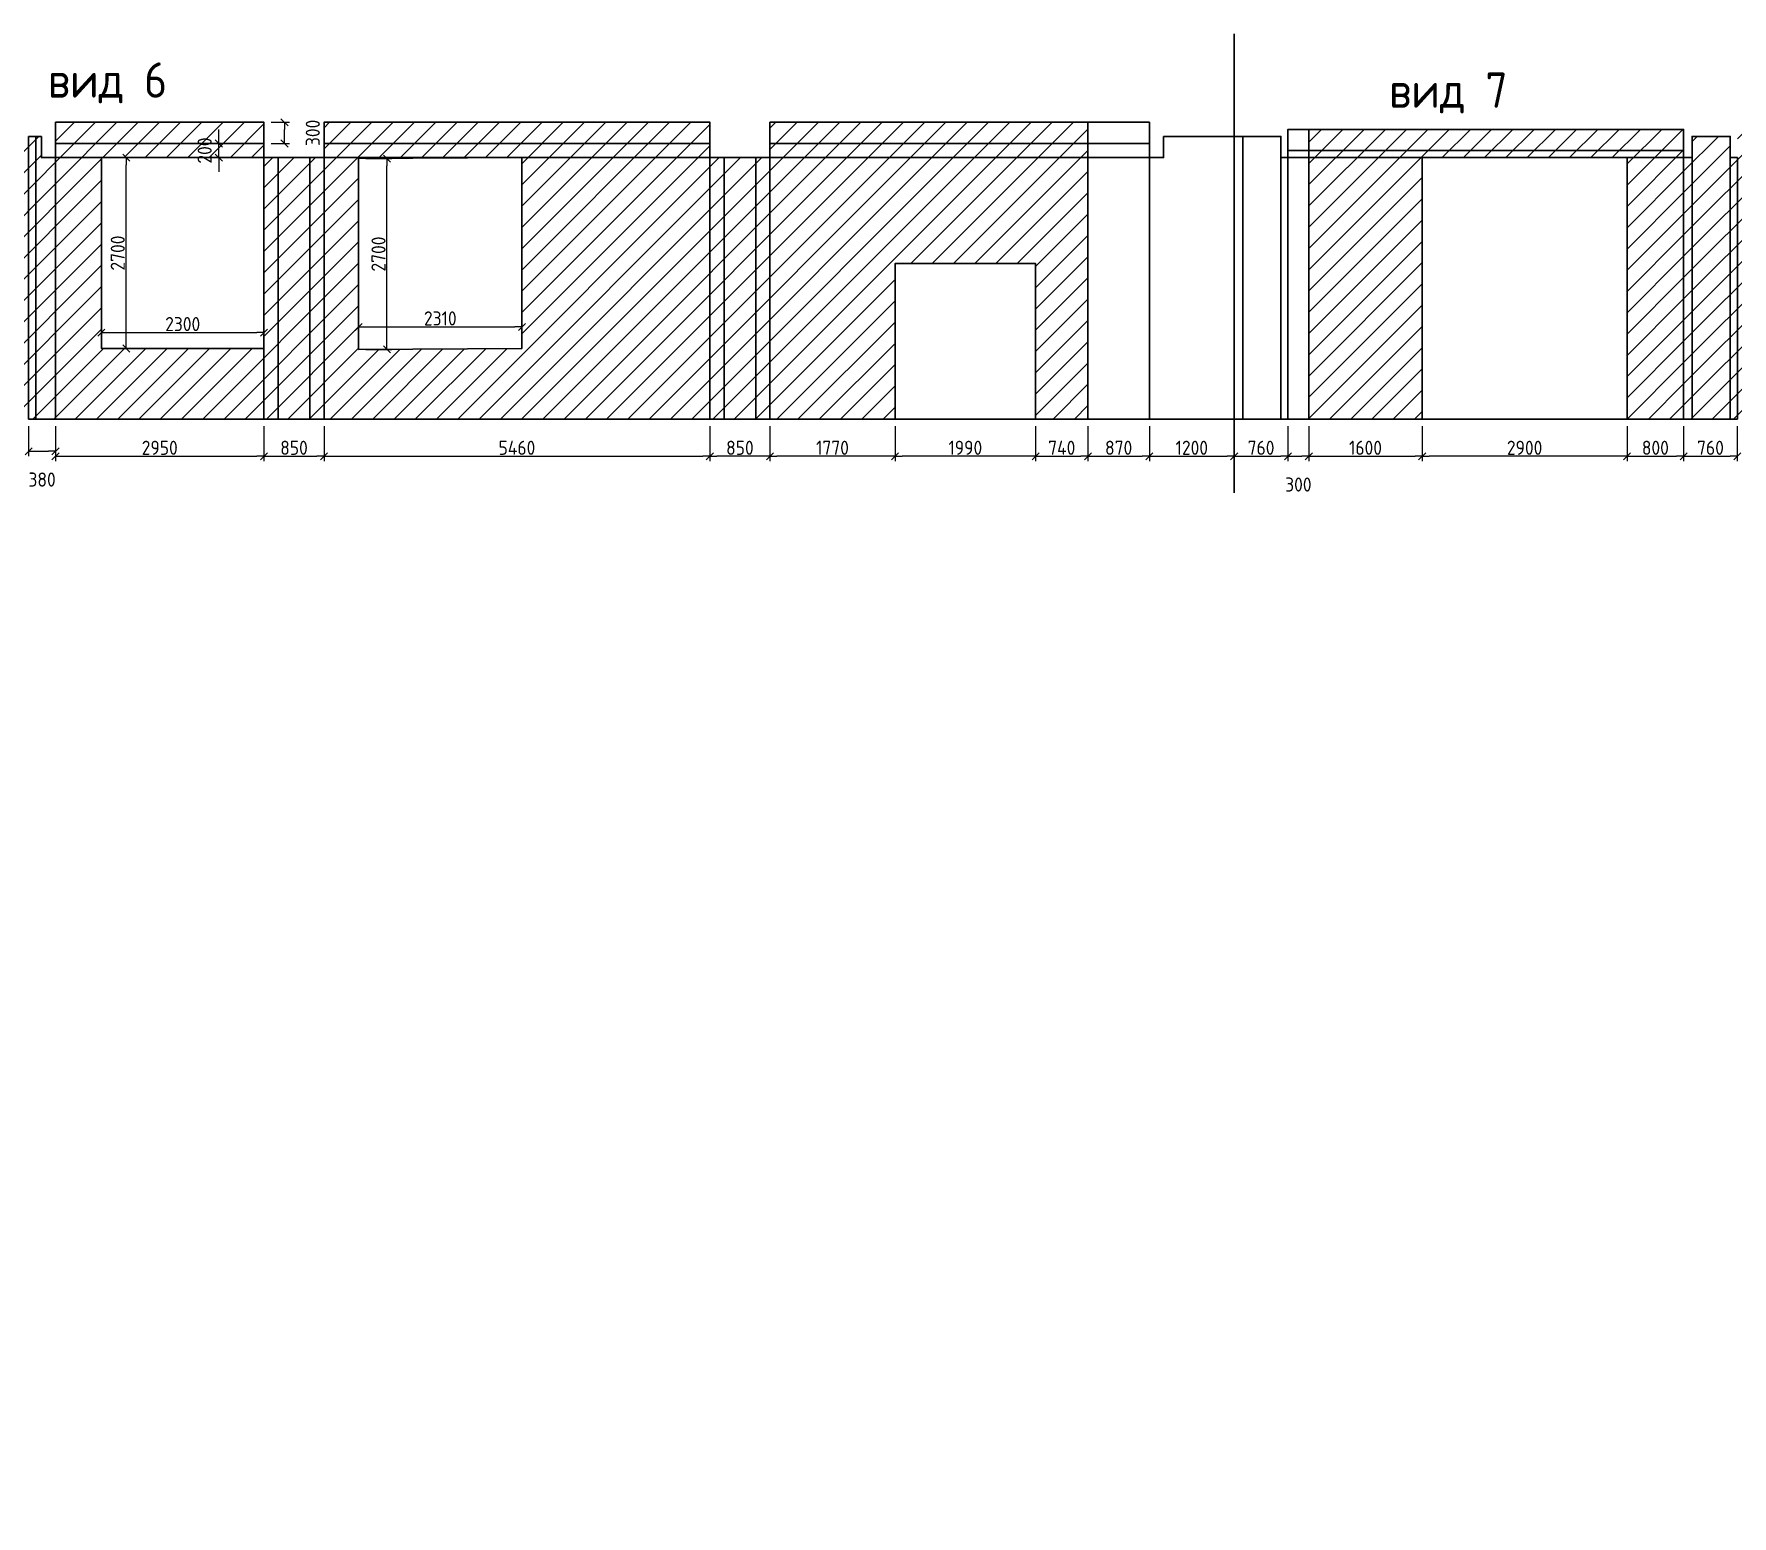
# Model space of a CAD drawing. Header units: millimetres. Extents: x -24360 to 609566, y -391049 to 148426.
# Drawn here: x 327814 to 351844, y -267373 to -246406 of the extents above; entities that cross this region are included whole.
import ezdxf

# ---------------------------------------------------------------- set-up
doc = ezdxf.new("R2010")
doc.units = ezdxf.units.MM
doc.layers.get('Defpoints').update_dxf_attribs({"color": 140})
for name, color, linetype, lineweight in [('осново', 7, 'Continuous', 30), ('Уголки', 1, 'Continuous', 30), ('Штриховка', 7, 'Continuous', 30)]:
    doc.layers.add(name, color=color, linetype=linetype, lineweight=lineweight)
doc.styles.add('СПДС', font='isocpeur.ttf', dxfattribs={"width": 0.9})
doc.dimstyles.new('Размера А3', dxfattribs={"dimtxt": 200, "dimasz": 100, "dimexe": 70, "dimexo": 100, "dimgap": 20, "dimtad": 1, "dimdec": 0, "dimrnd": 10, "dimzin": 0, "dimdsep": 46, "dimtxsty": 'СПДС', "dimblk": 'ARROWHEAD_6', "dimcen": 1, "dimclrd": 256, "dimclre": 256, "dimclrt": 256, "dimazin": 0, "dimtfac": 1, "dimtdec": 0, "dimtmove": 2, "dimatfit": 3, "dimfxl": 1, "dimtolj": 1, "dimtzin": 0, "dimarcsym": 0})

# ---------------------------------------------------------------- blocks, each defined once
blk = doc.blocks.new('ARROWHEAD_6')
at = {"color": 0, "linetype": 'Continuous'}
for p, q in [((0, 0), (-1, 0)), ((-0.5, -0.5), (0.5, 0.5))]:
    blk.add_line(p, q, dxfattribs=at)
blk = doc.blocks.new('*D851')
at = {"lineweight": -2, "transparency": 16777216}
for p, q in [((327739, -251955), (327739, -252380)), ((328119, -251955), (328119, -252380)), ((327839, -252310), (328019, -252310))]:
    blk.add_line(p, q, dxfattribs=at)
at = {"layer": 'Defpoints', "color": 0, "lineweight": 15, "transparency": 16777216}
for p in [(327739, -251855), (328119, -251855), (328119, -252310)]:
    blk.add_point(p, dxfattribs=at)
at = {"lineweight": -2, "transparency": 16777216, "xscale": 100, "yscale": 100, "zscale": 100, "rotation": 180}
blk.add_blockref('ARROWHEAD_6', (327739, -252310), dxfattribs=at)
at = {"lineweight": -2, "transparency": 16777216, "xscale": 100, "yscale": 100, "zscale": 100}
blk.add_blockref('ARROWHEAD_6', (328119, -252310), dxfattribs=at)
at = {"transparency": 16777216, "insert": (327929, -252710), "char_height": 200, "attachment_point": 5, "style": 'СПДС'}
blk.add_mtext('\\A1;380', dxfattribs=at)
blk = doc.blocks.new('*D852')
at = {"lineweight": -2, "transparency": 16777216}
for p, q in [((328119, -251955), (328119, -252450)), ((331069, -251955), (331069, -252450)), ((328219, -252380), (330969, -252380))]:
    blk.add_line(p, q, dxfattribs=at)
at = {"layer": 'Defpoints', "color": 0, "lineweight": 15, "transparency": 16777216}
for p in [(328119, -251855), (331069, -251855), (331069, -252380)]:
    blk.add_point(p, dxfattribs=at)
at = {"lineweight": -2, "transparency": 16777216, "xscale": 100, "yscale": 100, "zscale": 100, "rotation": 180}
blk.add_blockref('ARROWHEAD_6', (328119, -252380), dxfattribs=at)
at = {"lineweight": -2, "transparency": 16777216, "xscale": 100, "yscale": 100, "zscale": 100}
blk.add_blockref('ARROWHEAD_6', (331069, -252380), dxfattribs=at)
at = {"transparency": 16777216, "insert": (329594, -252260), "char_height": 200, "attachment_point": 5, "style": 'СПДС'}
blk.add_mtext('\\A1;2950', dxfattribs=at)
blk = doc.blocks.new('*D853')
at = {"lineweight": -2, "transparency": 16777216}
for p, q in [((328769, -250755), (328769, -250560)), ((328869, -250630), (330969, -250630)), ((331069, -250755), (331069, -250560))]:
    blk.add_line(p, q, dxfattribs=at)
at = {"layer": 'Defpoints', "color": 0, "lineweight": 15, "transparency": 16777216}
for p in [(331069, -250630), (328769, -250855), (331069, -250855)]:
    blk.add_point(p, dxfattribs=at)
at = {"lineweight": -2, "transparency": 16777216, "xscale": 100, "yscale": 100, "zscale": 100, "rotation": 180}
blk.add_blockref('ARROWHEAD_6', (328769, -250630), dxfattribs=at)
at = {"lineweight": -2, "transparency": 16777216, "xscale": 100, "yscale": 100, "zscale": 100}
blk.add_blockref('ARROWHEAD_6', (331069, -250630), dxfattribs=at)
at = {"transparency": 16777216, "insert": (329919, -250510), "char_height": 200, "attachment_point": 5, "style": 'СПДС'}
blk.add_mtext('\\A1;2300', dxfattribs=at)
blk = doc.blocks.new('*D854')
at = {"lineweight": -2, "transparency": 16777216}
for p, q in [((328869, -248155), (329190, -248155)), ((329120, -250755), (329120, -248255)), ((328869, -250855), (329190, -250855))]:
    blk.add_line(p, q, dxfattribs=at)
at = {"layer": 'Defpoints', "color": 0, "lineweight": 15, "transparency": 16777216}
for p in [(328769, -248155), (329120, -248155), (328769, -250855)]:
    blk.add_point(p, dxfattribs=at)
at = {"lineweight": -2, "transparency": 16777216, "xscale": 100, "yscale": 100, "zscale": 100}
for p, rotation in [((329120, -248155), 90), ((329120, -250855), 270)]:
    blk.add_blockref('ARROWHEAD_6', p, dxfattribs=dict(at, rotation=rotation))
at = {"transparency": 16777216, "insert": (329000, -249505), "char_height": 200, "attachment_point": 5, "rotation": 90, "style": 'СПДС'}
blk.add_mtext('\\A1;2700', dxfattribs=at)
blk = doc.blocks.new('*D855')
at = {"lineweight": -2, "transparency": 16777216}
for p, q in [((331169, -247655), (331430, -247655)), ((331169, -247955), (331430, -247955)), ((331360, -247855), (331360, -247755))]:
    blk.add_line(p, q, dxfattribs=at)
at = {"layer": 'Defpoints', "color": 0, "lineweight": 15, "transparency": 16777216}
for p in [(331069, -247655), (331360, -247655), (331069, -247955)]:
    blk.add_point(p, dxfattribs=at)
at = {"lineweight": -2, "transparency": 16777216, "xscale": 100, "yscale": 100, "zscale": 100}
for p, rotation in [((331360, -247655), 90), ((331360, -247955), 270)]:
    blk.add_blockref('ARROWHEAD_6', p, dxfattribs=dict(at, rotation=rotation))
at = {"transparency": 16777216, "insert": (331760, -247805), "char_height": 200, "attachment_point": 5, "rotation": 90, "style": 'СПДС'}
blk.add_mtext('\\A1;300', dxfattribs=at)
blk = doc.blocks.new('*D856')
at = {"lineweight": -2, "transparency": 16777216}
for p, q in [((330969, -247955), (330360, -247955)), ((330430, -247855), (330430, -247755)), ((330430, -248155), (330430, -247955)), ((330969, -248155), (330360, -248155)), ((330430, -248255), (330430, -248355))]:
    blk.add_line(p, q, dxfattribs=at)
at = {"layer": 'Defpoints', "color": 0, "lineweight": 15, "transparency": 16777216}
for p in [(330430, -247955), (331069, -247955), (331069, -248155)]:
    blk.add_point(p, dxfattribs=at)
at = {"lineweight": -2, "transparency": 16777216, "xscale": 100, "yscale": 100, "zscale": 100}
for p, rotation in [((330430, -247955), 270), ((330430, -248155), 90)]:
    blk.add_blockref('ARROWHEAD_6', p, dxfattribs=dict(at, rotation=rotation))
at = {"transparency": 16777216, "insert": (330230, -248055), "char_height": 200, "attachment_point": 5, "rotation": 90, "style": 'СПДС'}
blk.add_mtext('\\A1;200', dxfattribs=at)
blk = doc.blocks.new('*D857')
at = {"lineweight": -2, "transparency": 16777216}
for p, q in [((332409, -250769), (332409, -250480)), ((332509, -250550), (334619, -250550)), ((334719, -250755), (334719, -250480))]:
    blk.add_line(p, q, dxfattribs=at)
at = {"layer": 'Defpoints', "color": 0, "lineweight": 15, "transparency": 16777216}
for p in [(334719, -250550), (332409, -250869), (334719, -250855)]:
    blk.add_point(p, dxfattribs=at)
at = {"lineweight": -2, "transparency": 16777216, "xscale": 100, "yscale": 100, "zscale": 100, "rotation": 180}
blk.add_blockref('ARROWHEAD_6', (332409, -250550), dxfattribs=at)
at = {"lineweight": -2, "transparency": 16777216, "xscale": 100, "yscale": 100, "zscale": 100}
blk.add_blockref('ARROWHEAD_6', (334719, -250550), dxfattribs=at)
at = {"transparency": 16777216, "insert": (333564, -250430), "char_height": 200, "attachment_point": 5, "style": 'СПДС'}
blk.add_mtext('\\A1;2310', dxfattribs=at)
blk = doc.blocks.new('*D858')
at = {"lineweight": -2, "transparency": 16777216}
for p, q in [((332509, -248169), (332880, -248169)), ((332810, -250769), (332810, -248269)), ((332509, -250869), (332880, -250869))]:
    blk.add_line(p, q, dxfattribs=at)
at = {"layer": 'Defpoints', "color": 0, "lineweight": 15, "transparency": 16777216}
for p in [(332409, -248169), (332810, -248169), (332409, -250869)]:
    blk.add_point(p, dxfattribs=at)
at = {"lineweight": -2, "transparency": 16777216, "xscale": 100, "yscale": 100, "zscale": 100}
for p, rotation in [((332810, -248169), 90), ((332810, -250869), 270)]:
    blk.add_blockref('ARROWHEAD_6', p, dxfattribs=dict(at, rotation=rotation))
at = {"transparency": 16777216, "insert": (332690, -249519), "char_height": 200, "attachment_point": 5, "rotation": 90, "style": 'СПДС'}
blk.add_mtext('\\A1;2700', dxfattribs=at)
blk = doc.blocks.new('*D859')
at = {"lineweight": -2, "transparency": 16777216}
for p, q in [((331069, -251955), (331069, -252450)), ((331919, -251955), (331919, -252450)), ((331169, -252380), (331819, -252380))]:
    blk.add_line(p, q, dxfattribs=at)
at = {"layer": 'Defpoints', "color": 0, "lineweight": 15, "transparency": 16777216}
for p in [(331069, -251855), (331919, -251855), (331919, -252380)]:
    blk.add_point(p, dxfattribs=at)
at = {"lineweight": -2, "transparency": 16777216, "xscale": 100, "yscale": 100, "zscale": 100, "rotation": 180}
blk.add_blockref('ARROWHEAD_6', (331069, -252380), dxfattribs=at)
at = {"lineweight": -2, "transparency": 16777216, "xscale": 100, "yscale": 100, "zscale": 100}
blk.add_blockref('ARROWHEAD_6', (331919, -252380), dxfattribs=at)
at = {"transparency": 16777216, "insert": (331494, -252260), "char_height": 200, "attachment_point": 5, "style": 'СПДС'}
blk.add_mtext('\\A1;850', dxfattribs=at)
blk = doc.blocks.new('*D860')
at = {"lineweight": -2, "transparency": 16777216}
for p, q in [((331919, -251955), (331919, -252450)), ((337379, -251955), (337379, -252450)), ((332019, -252380), (337279, -252380))]:
    blk.add_line(p, q, dxfattribs=at)
at = {"layer": 'Defpoints', "color": 0, "lineweight": 15, "transparency": 16777216}
for p in [(331919, -251855), (337379, -251855), (337379, -252380)]:
    blk.add_point(p, dxfattribs=at)
at = {"lineweight": -2, "transparency": 16777216, "xscale": 100, "yscale": 100, "zscale": 100, "rotation": 180}
blk.add_blockref('ARROWHEAD_6', (331919, -252380), dxfattribs=at)
at = {"lineweight": -2, "transparency": 16777216, "xscale": 100, "yscale": 100, "zscale": 100}
blk.add_blockref('ARROWHEAD_6', (337379, -252380), dxfattribs=at)
at = {"transparency": 16777216, "insert": (334649, -252260), "char_height": 200, "attachment_point": 5, "style": 'СПДС'}
blk.add_mtext('\\A1;5460', dxfattribs=at)
blk = doc.blocks.new('*D861')
at = {"lineweight": -2, "transparency": 16777216}
for p, q in [((337379, -251955), (337379, -252450)), ((338229, -251955), (338229, -252450)), ((338129, -252380), (337479, -252380))]:
    blk.add_line(p, q, dxfattribs=at)
at = {"layer": 'Defpoints', "color": 0, "lineweight": 15, "transparency": 16777216}
for p in [(337379, -251855), (338229, -251855), (337379, -252380)]:
    blk.add_point(p, dxfattribs=at)
at = {"lineweight": -2, "transparency": 16777216, "xscale": 100, "yscale": 100, "zscale": 100, "rotation": 180}
blk.add_blockref('ARROWHEAD_6', (337379, -252380), dxfattribs=at)
at = {"lineweight": -2, "transparency": 16777216, "xscale": 100, "yscale": 100, "zscale": 100}
blk.add_blockref('ARROWHEAD_6', (338229, -252380), dxfattribs=at)
at = {"transparency": 16777216, "insert": (337804, -252260), "char_height": 200, "attachment_point": 5, "style": 'СПДС'}
blk.add_mtext('\\A1;850', dxfattribs=at)
blk = doc.blocks.new('*D862')
at = {"lineweight": -2, "transparency": 16777216}
for p, q in [((338229, -251955), (338229, -252450)), ((339999, -251955), (339999, -252450)), ((339899, -252380), (338329, -252380))]:
    blk.add_line(p, q, dxfattribs=at)
at = {"layer": 'Defpoints', "color": 0, "lineweight": 15, "transparency": 16777216}
for p in [(338229, -251855), (339999, -251855), (338229, -252380)]:
    blk.add_point(p, dxfattribs=at)
at = {"lineweight": -2, "transparency": 16777216, "xscale": 100, "yscale": 100, "zscale": 100, "rotation": 180}
blk.add_blockref('ARROWHEAD_6', (338229, -252380), dxfattribs=at)
at = {"lineweight": -2, "transparency": 16777216, "xscale": 100, "yscale": 100, "zscale": 100}
blk.add_blockref('ARROWHEAD_6', (339999, -252380), dxfattribs=at)
at = {"transparency": 16777216, "insert": (339114, -252260), "char_height": 200, "attachment_point": 5, "style": 'СПДС'}
blk.add_mtext('\\A1;1770', dxfattribs=at)
blk = doc.blocks.new('*D863')
at = {"lineweight": -2, "transparency": 16777216}
for p, q in [((339999, -251955), (339999, -252450)), ((341989, -251955), (341989, -252450)), ((341889, -252380), (340099, -252380))]:
    blk.add_line(p, q, dxfattribs=at)
at = {"layer": 'Defpoints', "color": 0, "lineweight": 15, "transparency": 16777216}
for p in [(339999, -251855), (341989, -251855), (339999, -252380)]:
    blk.add_point(p, dxfattribs=at)
at = {"lineweight": -2, "transparency": 16777216, "xscale": 100, "yscale": 100, "zscale": 100, "rotation": 180}
blk.add_blockref('ARROWHEAD_6', (339999, -252380), dxfattribs=at)
at = {"lineweight": -2, "transparency": 16777216, "xscale": 100, "yscale": 100, "zscale": 100}
blk.add_blockref('ARROWHEAD_6', (341989, -252380), dxfattribs=at)
at = {"transparency": 16777216, "insert": (340994, -252260), "char_height": 200, "attachment_point": 5, "style": 'СПДС'}
blk.add_mtext('\\A1;1990', dxfattribs=at)
blk = doc.blocks.new('*D864')
at = {"lineweight": -2, "transparency": 16777216}
for p, q in [((341989, -251955), (341989, -252450)), ((342729, -251955), (342729, -252450)), ((342089, -252380), (342629, -252380))]:
    blk.add_line(p, q, dxfattribs=at)
at = {"layer": 'Defpoints', "color": 0, "lineweight": 15, "transparency": 16777216}
for p in [(341989, -251855), (342729, -251855), (342729, -252380)]:
    blk.add_point(p, dxfattribs=at)
at = {"lineweight": -2, "transparency": 16777216, "xscale": 100, "yscale": 100, "zscale": 100, "rotation": 180}
blk.add_blockref('ARROWHEAD_6', (341989, -252380), dxfattribs=at)
at = {"lineweight": -2, "transparency": 16777216, "xscale": 100, "yscale": 100, "zscale": 100}
blk.add_blockref('ARROWHEAD_6', (342729, -252380), dxfattribs=at)
at = {"transparency": 16777216, "insert": (342359, -252260), "char_height": 200, "attachment_point": 5, "style": 'СПДС'}
blk.add_mtext('\\A1;740', dxfattribs=at)
blk = doc.blocks.new('*D865')
at = {"lineweight": -2, "transparency": 16777216}
for p, q in [((342729, -251955), (342729, -252450)), ((343599, -251955), (343599, -252450)), ((342829, -252380), (343499, -252380))]:
    blk.add_line(p, q, dxfattribs=at)
at = {"layer": 'Defpoints', "color": 0, "lineweight": 15, "transparency": 16777216}
for p in [(342729, -251855), (343599, -251855), (343599, -252380)]:
    blk.add_point(p, dxfattribs=at)
at = {"lineweight": -2, "transparency": 16777216, "xscale": 100, "yscale": 100, "zscale": 100, "rotation": 180}
blk.add_blockref('ARROWHEAD_6', (342729, -252380), dxfattribs=at)
at = {"lineweight": -2, "transparency": 16777216, "xscale": 100, "yscale": 100, "zscale": 100}
blk.add_blockref('ARROWHEAD_6', (343599, -252380), dxfattribs=at)
at = {"transparency": 16777216, "insert": (343164, -252260), "char_height": 200, "attachment_point": 5, "style": 'СПДС'}
blk.add_mtext('\\A1;870', dxfattribs=at)
blk = doc.blocks.new('*D866')
at = {"lineweight": -2, "transparency": 16777216}
for p, q in [((343599, -251955), (343599, -252450)), ((344799, -251955), (344799, -252450)), ((343699, -252380), (344699, -252380))]:
    blk.add_line(p, q, dxfattribs=at)
at = {"layer": 'Defpoints', "color": 0, "lineweight": 15, "transparency": 16777216}
for p in [(343599, -251855), (344799, -251855), (344799, -252380)]:
    blk.add_point(p, dxfattribs=at)
at = {"lineweight": -2, "transparency": 16777216, "xscale": 100, "yscale": 100, "zscale": 100, "rotation": 180}
blk.add_blockref('ARROWHEAD_6', (343599, -252380), dxfattribs=at)
at = {"lineweight": -2, "transparency": 16777216, "xscale": 100, "yscale": 100, "zscale": 100}
blk.add_blockref('ARROWHEAD_6', (344799, -252380), dxfattribs=at)
at = {"transparency": 16777216, "insert": (344199, -252260), "char_height": 200, "attachment_point": 5, "style": 'СПДС'}
blk.add_mtext('\\A1;1200', dxfattribs=at)
blk = doc.blocks.new('*D867')
at = {"lineweight": -2, "transparency": 16777216}
for p, q in [((344799, -251955), (344799, -252450)), ((345559, -251955), (345559, -252450)), ((344899, -252380), (345459, -252380))]:
    blk.add_line(p, q, dxfattribs=at)
at = {"layer": 'Defpoints', "color": 0, "lineweight": 15, "transparency": 16777216}
for p in [(344799, -251855), (345559, -251855), (345559, -252380)]:
    blk.add_point(p, dxfattribs=at)
at = {"lineweight": -2, "transparency": 16777216, "xscale": 100, "yscale": 100, "zscale": 100, "rotation": 180}
blk.add_blockref('ARROWHEAD_6', (344799, -252380), dxfattribs=at)
at = {"lineweight": -2, "transparency": 16777216, "xscale": 100, "yscale": 100, "zscale": 100}
blk.add_blockref('ARROWHEAD_6', (345559, -252380), dxfattribs=at)
at = {"transparency": 16777216, "insert": (345179, -252260), "char_height": 200, "attachment_point": 5, "style": 'СПДС'}
blk.add_mtext('\\A1;760', dxfattribs=at)
blk = doc.blocks.new('*D868')
at = {"lineweight": -2, "transparency": 16777216}
for p, q in [((345559, -251955), (345559, -252450)), ((345855, -251955), (345855, -252450)), ((345659, -252380), (345755, -252380))]:
    blk.add_line(p, q, dxfattribs=at)
at = {"layer": 'Defpoints', "color": 0, "lineweight": 15, "transparency": 16777216}
for p in [(345559, -251855), (345855, -251855), (345855, -252380)]:
    blk.add_point(p, dxfattribs=at)
at = {"lineweight": -2, "transparency": 16777216, "xscale": 100, "yscale": 100, "zscale": 100, "rotation": 180}
blk.add_blockref('ARROWHEAD_6', (345559, -252380), dxfattribs=at)
at = {"lineweight": -2, "transparency": 16777216, "xscale": 100, "yscale": 100, "zscale": 100}
blk.add_blockref('ARROWHEAD_6', (345855, -252380), dxfattribs=at)
at = {"transparency": 16777216, "insert": (345707, -252780), "char_height": 200, "attachment_point": 5, "style": 'СПДС'}
blk.add_mtext('\\A1;300', dxfattribs=at)
blk = doc.blocks.new('*D869')
at = {"lineweight": -2, "transparency": 16777216}
for p, q in [((345855, -251955), (345855, -252450)), ((347459, -251955), (347459, -252450)), ((345955, -252380), (347359, -252380))]:
    blk.add_line(p, q, dxfattribs=at)
at = {"layer": 'Defpoints', "color": 0, "lineweight": 15, "transparency": 16777216}
for p in [(345855, -251855), (347459, -251855), (347459, -252380)]:
    blk.add_point(p, dxfattribs=at)
at = {"lineweight": -2, "transparency": 16777216, "xscale": 100, "yscale": 100, "zscale": 100, "rotation": 180}
blk.add_blockref('ARROWHEAD_6', (345855, -252380), dxfattribs=at)
at = {"lineweight": -2, "transparency": 16777216, "xscale": 100, "yscale": 100, "zscale": 100}
blk.add_blockref('ARROWHEAD_6', (347459, -252380), dxfattribs=at)
at = {"transparency": 16777216, "insert": (346657, -252260), "char_height": 200, "attachment_point": 5, "style": 'СПДС'}
blk.add_mtext('\\A1;1600', dxfattribs=at)
blk = doc.blocks.new('*D870')
at = {"lineweight": -2, "transparency": 16777216}
for p, q in [((347459, -251955), (347459, -252450)), ((350359, -251955), (350359, -252450)), ((350259, -252380), (347559, -252380))]:
    blk.add_line(p, q, dxfattribs=at)
at = {"layer": 'Defpoints', "color": 0, "lineweight": 15, "transparency": 16777216}
for p in [(347459, -251855), (350359, -251855), (347459, -252380)]:
    blk.add_point(p, dxfattribs=at)
at = {"lineweight": -2, "transparency": 16777216, "xscale": 100, "yscale": 100, "zscale": 100, "rotation": 180}
blk.add_blockref('ARROWHEAD_6', (347459, -252380), dxfattribs=at)
at = {"lineweight": -2, "transparency": 16777216, "xscale": 100, "yscale": 100, "zscale": 100}
blk.add_blockref('ARROWHEAD_6', (350359, -252380), dxfattribs=at)
at = {"transparency": 16777216, "insert": (348909, -252260), "char_height": 200, "attachment_point": 5, "style": 'СПДС'}
blk.add_mtext('\\A1;2900', dxfattribs=at)
blk = doc.blocks.new('*D871')
at = {"lineweight": -2, "transparency": 16777216}
for p, q in [((350359, -251955), (350359, -252450)), ((351159, -251955), (351159, -252450)), ((350459, -252380), (351059, -252380))]:
    blk.add_line(p, q, dxfattribs=at)
at = {"layer": 'Defpoints', "color": 0, "lineweight": 15, "transparency": 16777216}
for p in [(350359, -251855), (351159, -251855), (351159, -252380)]:
    blk.add_point(p, dxfattribs=at)
at = {"lineweight": -2, "transparency": 16777216, "xscale": 100, "yscale": 100, "zscale": 100, "rotation": 180}
blk.add_blockref('ARROWHEAD_6', (350359, -252380), dxfattribs=at)
at = {"lineweight": -2, "transparency": 16777216, "xscale": 100, "yscale": 100, "zscale": 100}
blk.add_blockref('ARROWHEAD_6', (351159, -252380), dxfattribs=at)
at = {"transparency": 16777216, "insert": (350759, -252260), "char_height": 200, "attachment_point": 5, "style": 'СПДС'}
blk.add_mtext('\\A1;800', dxfattribs=at)
blk = doc.blocks.new('*D872')
at = {"lineweight": -2, "transparency": 16777216}
for p, q in [((351159, -251955), (351159, -252450)), ((351919, -251955), (351919, -252450)), ((351259, -252380), (351819, -252380))]:
    blk.add_line(p, q, dxfattribs=at)
at = {"layer": 'Defpoints', "color": 0, "lineweight": 15, "transparency": 16777216}
for p in [(351159, -251855), (351919, -251855), (351919, -252380)]:
    blk.add_point(p, dxfattribs=at)
at = {"lineweight": -2, "transparency": 16777216, "xscale": 100, "yscale": 100, "zscale": 100, "rotation": 180}
blk.add_blockref('ARROWHEAD_6', (351159, -252380), dxfattribs=at)
at = {"lineweight": -2, "transparency": 16777216, "xscale": 100, "yscale": 100, "zscale": 100}
blk.add_blockref('ARROWHEAD_6', (351919, -252380), dxfattribs=at)
at = {"transparency": 16777216, "insert": (351539, -252260), "char_height": 200, "attachment_point": 5, "style": 'СПДС'}
blk.add_mtext('\\A1;760', dxfattribs=at)

msp = doc.modelspace()

# ---------------------------------------------------------------- hatches: boundary and pattern name
at = {"layer": 'Штриховка'}
h = msp.add_hatch(dxfattribs=at)
h.set_pattern_fill('ANSI31', color=3, scale=67)
h.set_pattern_definition([(45, (-3e-11, 118595.47), (-150.41929, 150.41929), [])])
h.paths.add_polyline_path([(378592.071, -248155.017), (378259.109, -248155.017), (378259.109, -251855.017), (379960.669, -251855.017), (379960.669, -248155.017), (379792.071, -248155.017), (379792.071, -250855.017), (378592.071, -250855.017)])
h.paths.add_polyline_path([(379960.669, -247855.017), (378259.109, -247855.017), (378259.109, -248155.017), (379960.669, -248155.017)])
h.paths.add_polyline_path([(379960.669, -247555.017), (378259.109, -247555.017), (378259.109, -247855.017), (379960.669, -247855.017)])
h.paths.add_polyline_path([(378259.109, -248155.017), (377959.109, -248155.017), (377959.109, -251855.017), (378259.109, -251855.017)])
h.paths.add_polyline_path([(377959.109, -248155.017), (377859.109, -248155.017), (377859.109, -251855.017), (377959.109, -251855.017)])
h.paths.add_polyline_path([(377859.109, -248155.017), (377559.109, -248155.017), (377559.109, -251855.017), (377859.109, -251855.017)])
h.paths.add_polyline_path([(376459.109, -248155.017), (372159.109, -248155.017), (372159.109, -251855.017), (376459.109, -251855.017)])
h.paths.add_polyline_path([(377859.109, -248055.017), (372159.109, -248055.017), (372159.109, -248155.017), (377859.109, -248155.017)])
h.paths.add_polyline_path([(377859.109, -247755.017), (372159.109, -247755.017), (372159.109, -248055.017), (377859.109, -248055.017)])
h.paths.add_polyline_path([(371519.109, -248155.017), (371399.109, -248155.017), (371399.109, -251855.017), (371519.109, -251855.017)])
h.paths.add_polyline_path([(372059.109, -248155.017), (372059.109, -247855.017), (371519.109, -247855.017), (371519.109, -251855.017), (372059.109, -251855.017)])
h.paths.add_polyline_path([(372159.109, -248155.017), (372059.109, -248155.017), (372059.109, -251855.017), (372159.109, -251855.017)])
h.paths.add_polyline_path([(371399.109, -248155.017), (365499.109, -248155.017), (365499.109, -251855.017), (371399.109, -251855.017)])
h.paths.add_polyline_path([(371399.109, -248055.017), (365499.109, -248055.017), (365499.109, -248155.017), (371399.109, -248155.017)])
h.paths.add_polyline_path([(371399.109, -247755.017), (365499.109, -247755.017), (365499.109, -248055.017), (371399.109, -248055.017)])
h.paths.add_polyline_path([(365499.109, -248155.017), (365379.109, -248155.017), (365379.109, -251855.017), (365499.109, -251855.017)])
h.paths.add_polyline_path([(365379.109, -248155.017), (365379.109, -247855.017), (364839.109, -247855.017), (364839.109, -251855.017), (365379.109, -251855.017)])
h.paths.add_polyline_path([(361679.109, -248155.017), (358279.109, -248155.017), (358279.109, -251855.017), (361679.109, -251855.017)])
h.paths.add_polyline_path([(361679.109, -248055.017), (358279.109, -248055.017), (358279.109, -248155.017), (361679.109, -248155.017)])
h.paths.add_polyline_path([(361679.109, -247755.017), (358279.109, -247755.017), (358279.109, -248055.017), (361679.109, -248055.017)])
h.paths.add_polyline_path([(357639.109, -248155.017), (357519.109, -248155.017), (357519.109, -251855.017), (357639.109, -251855.017)])
h.paths.add_polyline_path([(358179.109, -248155.017), (358179.109, -247855.017), (357639.109, -247855.017), (357639.109, -251855.017), (358179.109, -251855.017)])
h.paths.add_polyline_path([(358279.109, -248155.017), (358179.109, -248155.017), (358179.109, -251855.017), (358279.109, -251855.017)])
h.paths.add_polyline_path([(357519.109, -248155.017), (356719.109, -248155.017), (356719.109, -251855.017), (357519.109, -251855.017)])
h.paths.add_polyline_path([(353819.109, -248155.017), (351919.109, -248155.017), (351919.109, -251855.017), (353819.109, -251855.017)])
h.paths.add_polyline_path([(357519.109, -248055.017), (351919.109, -248055.017), (351919.109, -248155.017), (357519.109, -248155.017)])
h.paths.add_polyline_path([(357519.109, -247755.017), (351919.109, -247755.017), (351919.109, -248055.017), (357519.109, -248055.017)])
h.paths.add_polyline_path([(347459.105, -248155.017), (345854.715, -248155.017), (345854.715, -251855.017), (347459.105, -251855.017)])
h.paths.add_polyline_path([(351159.105, -247755.017), (345854.715, -247755.017), (345854.715, -248055.017), (351159.105, -248055.017)])
h.paths.add_polyline_path([(351159.105, -248055.017), (345854.715, -248055.017), (345854.715, -248155.017), (347459.105, -248155.017), (350359.105, -248155.017), (351159.105, -248155.017)])
h.paths.add_polyline_path([(351159.105, -248155.017), (350359.105, -248155.017), (350359.105, -251855.017), (351159.105, -251855.017)])
h.paths.add_polyline_path([(351279.109, -248155.017), (351159.109, -248155.017), (351159.109, -251855.017), (351279.109, -251855.017)])
h.paths.add_polyline_path([(351819.109, -248155.017), (351819.109, -247855.017), (351279.109, -247855.017), (351279.109, -251855.017), (351819.109, -251855.017)])
h.paths.add_polyline_path([(351919.109, -248155.017), (351819.109, -248155.017), (351819.109, -251855.017), (351919.109, -251855.017)])
h.paths.add_polyline_path([(337579.105, -248155.017), (337379.105, -248155.017), (337379.105, -251855.017), (337579.105, -251855.017)])
h.paths.add_polyline_path([(338029.105, -248155.017), (337579.105, -248155.017), (337579.105, -251855.017), (338029.105, -251855.017)])
h.paths.add_polyline_path([(338229.105, -248155.017), (338029.105, -248155.017), (338029.105, -251855.017), (338229.105, -251855.017)])
h.paths.add_polyline_path([(342729.105, -248155.017), (338229.105, -248155.017), (338229.105, -251855.017), (339999.105, -251855.017), (339999.105, -249655.017), (341989.105, -249655.017), (341989.105, -251855.017), (342729.105, -251855.017)])
h.paths.add_polyline_path([(342729.105, -247955.017), (338229.105, -247955.017), (338229.105, -248155.017), (342729.105, -248155.017)])
h.paths.add_polyline_path([(342729.105, -247655.017), (338229.105, -247655.017), (338229.105, -247955.017), (342729.105, -247955.017)])
h.paths.add_polyline_path([(337379.105, -248155.017), (334719.105, -248155.017), (334719.105, -250855.017), (332408.901, -250869.175), (332408.901, -248155.017), (331919.105, -248155.017), (331919.105, -251855.017), (337379.105, -251855.017)])
h.paths.add_polyline_path([(337379.105, -247955.017), (331919.105, -247955.017), (331919.105, -248155.017), (337379.105, -248155.017)])
h.paths.add_polyline_path([(337379.105, -247655.017), (331919.105, -247655.017), (331919.105, -247955.017), (337379.105, -247955.017)])
h.paths.add_polyline_path([(331919.105, -248155.017), (331719.105, -248155.017), (331719.105, -251855.017), (331919.105, -251855.017)])
h.paths.add_polyline_path([(331719.105, -248155.017), (331269.105, -248155.017), (331269.105, -251855.017), (331719.105, -251855.017)])
h.paths.add_polyline_path([(331269.105, -248155.017), (331069.105, -248155.017), (331069.105, -251855.017), (331269.105, -251855.017)])
h.paths.add_polyline_path([(331069.105, -250855.017), (328769.105, -250855.017), (328769.105, -248155.017), (328119.105, -248155.017), (328119.105, -251855.017), (331069.105, -251855.017)])
h.paths.add_polyline_path([(331069.105, -247955.017), (328119.105, -247955.017), (328119.105, -248155.017), (331069.105, -248155.017)])
h.paths.add_polyline_path([(331069.105, -247655.017), (328119.105, -247655.017), (328119.105, -247955.017), (331069.105, -247955.017)])
h.paths.add_polyline_path([(328119.105, -248155.017), (327919.105, -248155.017), (327919.105, -247855.017), (327839.105, -247855.017), (327839.105, -251855.017), (328119.105, -251855.017)])
h.paths.add_polyline_path([(327839.105, -247855.017), (327739.105, -247855.017), (327739.105, -251855.017), (327839.105, -251855.017)])
h.paths.add_polyline_path([(327739.105, -247855.017), (325539.105, -247855.017), (325539.105, -251855.017), (327739.105, -251855.017)])
h.paths.add_polyline_path([(319819.105, -247855.017), (314819.105, -247855.017), (314819.105, -251855.017), (319819.105, -251855.017)])
h.paths.add_polyline_path([(310129.105, -247855.017), (306299.105, -247855.017), (306299.105, -249655.017), (307799.105, -249655.017), (307799.105, -251855.017), (308629.105, -251855.017), (308629.105, -249655.017), (310129.105, -249655.017)])
h.paths.add_polyline_path([(306169.105, -247855.017), (305639.105, -247855.017), (305639.105, -251855.017), (306169.105, -251855.017)])
h.paths.add_polyline_path([(306299.105, -247855.017), (306169.105, -247855.017), (306169.105, -251855.017), (306299.105, -251855.017), (306299.105, -249655.017)])
h.paths.add_polyline_path([(310259.105, -247855.017), (310129.105, -247855.017), (310129.105, -251855.017), (310259.105, -251855.017)])
h.paths.add_polyline_path([(310789.105, -247855.017), (310259.105, -247855.017), (310259.105, -251855.017), (310789.105, -251855.017)])
h.paths.add_polyline_path([(302289.105, -247855.017), (298590.255, -247855.017), (298590.255, -248155.017), (298130.255, -248155.017), (298130.255, -247855.017), (294640.47, -247855.017), (294640.47, -248155.017), (294180.47, -248155.017), (294180.47, -247855.017), (292339.105, -247855.017), (292339.105, -251855.017), (302289.105, -251855.017)])
h.paths.add_polyline_path([(292089.105, -247855.017), (290839.105, -247855.017), (290839.105, -251855.017), (292089.105, -251855.017)])
h.paths.add_polyline_path([(290839.105, -247855.017), (289589.105, -247855.017), (289589.105, -251855.017), (290839.105, -251855.017)])
h.paths.add_polyline_path([(289589.105, -247855.017), (283229.105, -247855.017), (283229.105, -251855.017), (283679.105, -251855.017), (283679.105, -248155.017), (289149.105, -248155.017), (289149.105, -251855.017), (289589.105, -251855.017)])
h.paths.add_polyline_path([(283229.105, -247855.017), (281969.105, -247855.017), (281969.105, -251855.017), (283229.105, -251855.017)])
h.paths.add_polyline_path([(281969.105, -247855.017), (278969.105, -247855.017), (278969.105, -251855.017), (281969.105, -251855.017)])
h.paths.add_polyline_path([(277139.105, -247855.017), (276839.105, -247855.017), (276839.105, -251855.017), (277139.105, -251855.017)])
h.paths.add_polyline_path([(277559.105, -247855.017), (277139.105, -247855.017), (277139.105, -251855.017), (277559.105, -251855.017)])
h.paths.add_polyline_path([(277999.105, -247855.017), (277559.105, -247855.017), (277559.105, -251855.017), (277999.105, -251855.017)])
h.paths.add_polyline_path([(278129.105, -247855.017), (277999.105, -247855.017), (277999.105, -251855.017), (278129.105, -251855.017)])
h.paths.add_polyline_path([(278969.105, -247855.017), (278129.105, -247855.017), (278129.105, -251855.017), (278969.105, -251855.017)])
h.paths.add_polyline_path([(274799.105, -247855.017), (273839.105, -247855.017), (273839.105, -251855.017), (274799.105, -251855.017)])
h.paths.add_polyline_path([(273839.105, -247855.017), (270609.105, -247855.017), (270609.105, -251855.017), (270864.105, -251855.017), (270864.105, -249655.017), (272659.105, -249655.017), (272659.105, -251855.017), (273839.105, -251855.017)])
h.paths.add_polyline_path([(270609.105, -247855.017), (270079.105, -247855.017), (270079.105, -251855.017), (270609.105, -251855.017)])
h.paths.add_polyline_path([(269849.105, -247625.017), (264769.105, -247625.017), (264769.105, -247855.017), (269849.105, -247855.017)])
h.paths.add_polyline_path([(264539.105, -248155.017), (264539.105, -247855.017), (264009.105, -247855.017), (264009.105, -251855.017), (264539.105, -251855.017)])
h.paths.add_polyline_path([(264009.105, -248155.017), (263779.105, -248155.017), (263779.105, -251855.017), (264009.105, -251855.017)])
h.paths.add_polyline_path([(263779.105, -248155.017), (262979.105, -248155.017), (262979.105, -251855.017), (263779.105, -251855.017)])
h.paths.add_polyline_path([(263779.105, -247855.017), (262979.105, -247855.017), (262979.105, -248155.017), (263779.105, -248155.017)])
h.paths.add_polyline_path([(263779.105, -247625.017), (258619.105, -247625.017), (258619.105, -247855.017), (263779.105, -247855.017)])
h.paths.add_polyline_path([(260079.105, -247855.017), (258619.105, -247855.017), (258619.105, -248155.017), (260079.105, -248155.017)])
h.paths.add_polyline_path([(260079.105, -248155.017), (258619.105, -248155.017), (258619.105, -251855.017), (260079.105, -251855.017)])
h.paths.add_polyline_path([(258619.105, -248155.017), (258389.105, -248155.017), (258389.105, -251855.017), (258619.105, -251855.017)])
h.paths.add_polyline_path([(258389.105, -248155.017), (258389.105, -247855.017), (257859.105, -247855.017), (257859.105, -251855.017), (258389.105, -251855.017)])
h.paths.add_polyline_path([(257859.105, -248155.017), (257629.105, -248155.017), (257629.105, -251855.017), (257859.105, -251855.017)])
h.paths.add_polyline_path([(257629.105, -247855.017), (251869.105, -247855.017), (251869.105, -248155.017), (257629.105, -248155.017)])
h.paths.add_polyline_path([(257629.105, -247625.017), (251869.105, -247625.017), (251869.105, -247855.017), (257629.105, -247855.017)])
h.paths.add_polyline_path([(250879.105, -247855.017), (246779.105, -247855.017), (246779.105, -249655.017), (248579.105, -249655.017), (248579.105, -251855.017), (250879.105, -251855.017)])
h.paths.add_polyline_path([(251109.105, -247855.017), (250879.105, -247855.017), (250879.105, -251855.017), (251109.105, -251855.017)])
h.paths.add_polyline_path([(251639.105, -248155.017), (251639.105, -247855.017), (251109.105, -247855.017), (251109.105, -251855.017), (251639.105, -251855.017)])
h.paths.add_polyline_path([(251869.105, -248155.017), (251639.105, -248155.017), (251639.105, -251855.017), (251869.105, -251855.017)])
h.paths.add_polyline_path([(257629.105, -248155.017), (251869.105, -248155.017), (251869.105, -251855.017), (257629.105, -251855.017)])
h.paths.add_polyline_path([(294459.489, -255263.11), (293999.489, -255263.11), (293999.489, -258963.11), (294459.489, -258963.11)])
h.paths.add_polyline_path([(294919.489, -255263.11), (294459.489, -255263.11), (294459.489, -258963.11), (294919.489, -258963.11)])
h.paths.add_polyline_path([(295379.489, -255263.11), (294919.489, -255263.11), (294919.489, -258963.11), (295379.489, -258963.11)])
h.paths.add_polyline_path([(295839.489, -255263.11), (295379.489, -255263.11), (295379.489, -258963.11), (295839.489, -258963.11)])
h.paths.add_polyline_path([(294459.489, -259468.013), (293999.489, -259468.013), (293999.489, -263168.013), (294459.489, -263168.013)])
h.paths.add_polyline_path([(294919.489, -259468.013), (294459.489, -259468.013), (294459.489, -263168.013), (294919.489, -263168.013)])
h.paths.add_polyline_path([(295379.489, -259468.013), (294919.489, -259468.013), (294919.489, -263168.013), (295379.489, -263168.013)])
h.paths.add_polyline_path([(295839.489, -259468.013), (295379.489, -259468.013), (295379.489, -263168.013), (295839.489, -263168.013)])
h.paths.add_polyline_path([(294459.489, -263672.916), (293999.489, -263672.916), (293999.489, -267372.916), (294459.489, -267372.916)])
h.paths.add_polyline_path([(295379.489, -263672.916), (294919.489, -263672.916), (294919.489, -267372.916), (295379.489, -267372.916)])
h.paths.add_polyline_path([(295839.489, -263672.916), (295379.489, -263672.916), (295379.489, -267372.916), (295839.489, -267372.916)])
h.paths.add_polyline_path([(297867.798, -263672.916), (297407.798, -263672.916), (297407.798, -267372.916), (297867.798, -267372.916)])
h.paths.add_polyline_path([(298327.798, -263672.916), (297867.798, -263672.916), (297867.798, -267372.916), (298327.798, -267372.916)])
h.paths.add_polyline_path([(298787.798, -263672.916), (298327.798, -263672.916), (298327.798, -267372.916), (298787.798, -267372.916)])
h.paths.add_polyline_path([(299247.798, -263672.916), (298787.798, -263672.916), (298787.798, -267372.916), (299247.798, -267372.916)])
h.paths.add_polyline_path([(297867.798, -259468.013), (297407.798, -259468.013), (297407.798, -263168.013), (297867.798, -263168.013)])
h.paths.add_polyline_path([(298327.798, -259468.013), (297867.798, -259468.013), (297867.798, -263168.013), (298327.798, -263168.013)])
h.paths.add_polyline_path([(298787.798, -259468.013), (298327.798, -259468.013), (298327.798, -263168.013), (298787.798, -263168.013)])
h.paths.add_polyline_path([(299247.798, -259468.013), (298787.798, -259468.013), (298787.798, -263168.013), (299247.798, -263168.013)])

# ---------------------------------------------------------------- linework, layer by layer
at = {"layer": 'осново'}
for points in [[(344799.105, -246405.6), (344799.105, -252898.786)], [(328119.105, -247855.017), (328119.105, -251855.017), (327839.105, -251855.017), (327839.105, -247855.017), (327919.105, -247855.017)], [(327919.105, -247855.017), (327919.105, -248155.017), (328119.105, -248155.017), (328119.105, -247855.017)], [(343599.105, -247855.017), (343599.105, -251855.017), (344799.105, -251855.017), (344799.105, -247855.017), (343799.105, -247855.017)], [(343599.105, -247855.017), (343599.105, -248155.017), (343799.105, -248155.017), (343799.105, -247855.017)], [(345854.715, -251855.017), (345854.715, -247755.017)]]:
    msp.add_lwpolyline(points, dxfattribs=at)
for points in [[(328119.105, -247955.017), (331069.105, -247955.017), (331069.105, -247655.017), (328119.105, -247655.017)], [(331919.105, -247955.017), (337379.105, -247955.017), (337379.105, -247655.017), (331919.105, -247655.017)], [(338229.105, -247955.017), (343599.105, -247955.017), (343599.105, -247655.017), (338229.105, -247655.017)], [(343599.105, -251855.017), (342729.105, -251855.017), (342729.105, -247655.017), (343599.105, -247655.017)], [(327739.105, -247855.017), (327839.105, -247855.017), (327839.105, -251855.017), (327739.105, -251855.017)], [(328119.105, -248155.017), (331069.105, -248155.017), (331069.105, -247955.017), (328119.105, -247955.017)], [(331919.105, -248155.017), (337379.105, -248155.017), (337379.105, -247955.017), (331919.105, -247955.017)], [(338229.105, -248155.017), (343599.105, -248155.017), (343599.105, -247955.017), (338229.105, -247955.017)], [(344799.105, -251855.017), (344919.105, -251855.017), (344919.105, -247855.017), (344799.105, -247855.017)], [(344919.105, -251855.017), (345459.105, -251855.017), (345459.105, -247855.017), (344919.105, -247855.017)], [(345559.105, -248055.017), (351159.105, -248055.017), (351159.105, -247755.017), (345559.105, -247755.017)], [(351279.109, -251855.017), (351819.109, -251855.017), (351819.109, -247855.017), (351279.109, -247855.017)], [(328119.105, -248155.017), (331069.105, -248155.017), (331069.105, -251855.017), (328119.105, -251855.017)], [(331069.105, -248155.017), (328769.105, -248155.017), (328769.105, -250855.017), (331069.105, -250855.017)], [(331069.105, -248155.017), (331269.105, -248155.017), (331269.105, -251855.017), (331069.105, -251855.017)], [(331269.105, -248155.017), (331719.105, -248155.017), (331719.105, -251855.017), (331269.105, -251855.017)], [(331719.105, -248155.017), (331919.105, -248155.017), (331919.105, -251855.017), (331719.105, -251855.017)], [(331919.105, -248155.017), (337379.105, -248155.017), (337379.105, -251855.017), (331919.105, -251855.017)], [(332408.901, -248169.175), (334719.105, -248155.017), (334719.105, -250855.017), (332408.901, -250869.175)], [(337379.105, -248155.017), (337579.105, -248155.017), (337579.105, -251855.017), (337379.105, -251855.017)], [(337579.105, -248155.017), (338029.105, -248155.017), (338029.105, -251855.017), (337579.105, -251855.017)], [(338029.105, -248155.017), (338229.105, -248155.017), (338229.105, -251855.017), (338029.105, -251855.017)], [(338229.105, -248155.017), (343599.105, -248155.017), (343599.105, -251855.017), (338229.105, -251855.017)], [(345459.105, -251855.017), (345559.105, -251855.017), (345559.105, -248155.017), (345459.105, -248155.017)], [(345559.105, -248155.017), (351159.105, -248155.017), (351159.105, -248055.017), (345559.105, -248055.017)], [(345559.105, -251855.017), (351159.105, -251855.017), (351159.105, -248155.017), (345559.105, -248155.017)], [(345559.105, -251855.017), (347459.105, -251855.017), (347459.105, -248155.017), (345559.105, -248155.017)], [(347459.105, -251855.017), (350359.105, -251855.017), (350359.105, -248155.017), (347459.105, -248155.017)], [(351159.109, -251855.017), (351279.109, -251855.017), (351279.109, -248155.017), (351159.109, -248155.017)], [(351819.109, -251855.017), (351919.109, -251855.017), (351919.109, -248155.017), (351819.109, -248155.017)], [(339999.105, -251855.017), (341989.105, -251855.017), (341989.105, -249655.017), (339999.105, -249655.017)]]:
    msp.add_lwpolyline(points, close=True, dxfattribs=at)
at = {"layer": 'Уголки'}
for points in [[(327839.105, -251855.017), (327839.105, -247855.017)], [(328119.105, -247955.017), (331069.105, -247955.017)], [(331919.105, -247955.017), (337379.105, -247955.017)], [(338229.105, -247955.017), (342729.105, -247955.017)], [(331269.105, -248155.017), (331269.105, -251855.017)], [(331719.105, -248155.017), (331719.105, -251855.017)], [(337579.105, -248155.017), (337579.105, -251855.017)], [(338029.105, -248155.017), (338029.105, -251855.017)], [(345854.715, -248055.017), (351159.105, -248055.017)], [(351279.109, -248155.017), (351279.109, -251855.017)], [(351819.109, -248155.017), (351819.109, -251855.017)], [(345459.105, -251855.017), (345459.105, -248935.334)], [(344919.105, -248966.959), (344919.105, -251855.017)]]:
    msp.add_lwpolyline(points, dxfattribs=at)

# ---------------------------------------------------------------- texts
at = {"layer": 'осново', "char_height": 500, "attachment_point": 1, "style": 'СПДС'}
for s, insert in [('вид 6', (328009.611, -246807.176)), ('вид 7', (346990, -246950))]:
    msp.add_mtext_dynamic_manual_height_columns(s, width=3371.81454, gutter_width=1678.372, heights=[0], dxfattribs=dict(at, insert=insert))

# ---------------------------------------------------------------- dimensions: what is measured, and where the dimension line sits
for base, p1, p2, picture, middle in [((331360, -247655.017), (331069.105, -247955.017), (331069.105, -247655.017), '*D855', (331760, -247805.017)), ((330430, -247955.017), (331069.105, -248155.017), (331069.105, -247955.017), '*D856', (330230, -248055.017)), ((329120, -248155.017), (328769.105, -250855.017), (328769.105, -248155.017), '*D854', (329000, -249505.017)), ((332810, -248169.175), (332408.901, -250869.175), (332408.901, -248169.175), '*D858', (332690, -249519.175))]:
    dim = msp.add_linear_dim(base=base, p1=p1, p2=p2, angle=90, dimstyle='Размера А3')
    dim.commit()
    dim.dimension.update_dxf_attribs({"geometry": picture, "text_midpoint": middle})
for base, p1, p2, picture, middle in [((331069.105, -250630), (328769.105, -250855.017), (331069.105, -250855.017), '*D853', (329919.105, -250510)), ((334719.105, -250550), (332408.901, -250869.175), (334719.105, -250855.017), '*D857', (333564.003, -250430)), ((328119.105, -252310), (327739.105, -251855.017), (328119.105, -251855.017), '*D851', (327929.105, -252710)), ((331069.105, -252380), (328119.105, -251855.017), (331069.105, -251855.017), '*D852', (329594.105, -252260)), ((331919.105, -252380), (331069.105, -251855.017), (331919.105, -251855.017), '*D859', (331494.105, -252260)), ((337379.105, -252380), (331919.105, -251855.017), (337379.105, -251855.017), '*D860', (334649.105, -252260)), ((337379.105, -252380), (338229.105, -251855.017), (337379.105, -251855.017), '*D861', (337804.105, -252260)), ((338229.105, -252380), (339999.105, -251855.017), (338229.105, -251855.017), '*D862', (339114.105, -252260)), ((339999.105, -252380), (341989.105, -251855.017), (339999.105, -251855.017), '*D863', (340994.105, -252260)), ((342729.105, -252380.38), (341989.105, -251855.017), (342729.105, -251855.017), '*D864', (342359.105, -252260.38)), ((343599.105, -252380.38), (342729.105, -251855.017), (343599.105, -251855.017), '*D865', (343164.105, -252260.38)), ((344799.105, -252380.38), (343599.105, -251855.017), (344799.105, -251855.017), '*D866', (344199.105, -252260.38)), ((345559.105, -252380.38), (344799.105, -251855.017), (345559.105, -251855.017), '*D867', (345179.105, -252260.38)), ((345854.715, -252380.38), (345559.105, -251855.017), (345854.715, -251855.017), '*D868', (345706.91, -252780.38)), ((347459.105, -252380.38), (345854.715, -251855.017), (347459.105, -251855.017), '*D869', (346656.91, -252260.38)), ((347459.105, -252380.38), (350359.105, -251855.017), (347459.105, -251855.017), '*D870', (348909.105, -252260.38)), ((351159.105, -252380.38), (350359.105, -251855.017), (351159.105, -251855.017), '*D871', (350759.105, -252260.38)), ((351919.109, -252380.38), (351159.105, -251855.017), (351919.109, -251855.017), '*D872', (351539.107, -252260.38))]:
    dim = msp.add_linear_dim(base=base, p1=p1, p2=p2, dimstyle='Размера А3')
    dim.commit()
    dim.dimension.update_dxf_attribs({"geometry": picture, "text_midpoint": middle})

doc.saveas('drawing.dxf')
